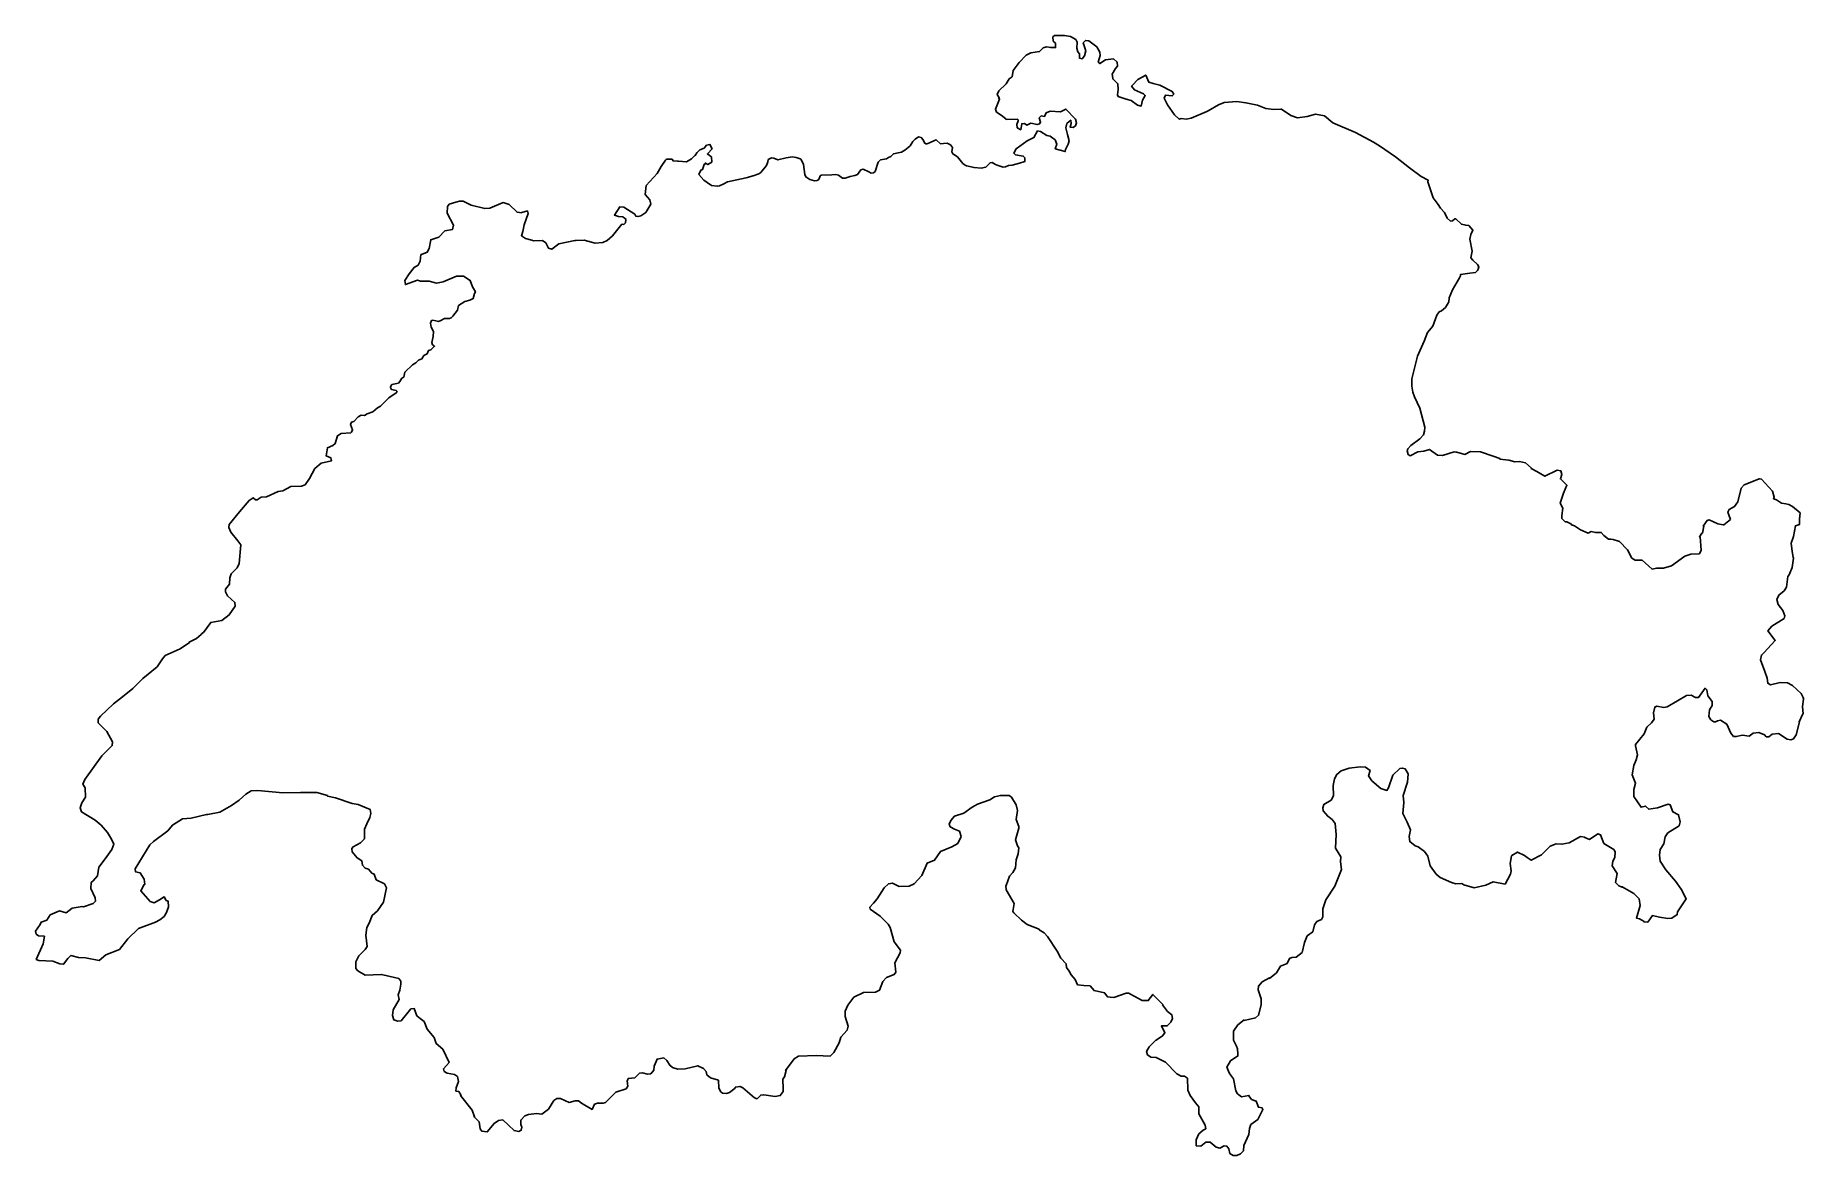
# Model space of a CAD drawing. Extents: x -169990 to 177126, y -111696 to 108158.
import ezdxf

# ---------------------------------------------------------------- set-up
doc = ezdxf.new("R2010")
doc.units = 0

msp = doc.modelspace()

# ---------------------------------------------------------------- linework, layer by layer
at = {"layer": '0CH97TEST'}
for points in [[(108841.09, 26373), (108515.49, 26438.32), (106236.75, 25692.89), (105245.02, 25784.28), (103683.47, 26896.8), (102582.03, 26525.14), (101420.59, 26406.36), (99902, 25664.51), (99514.02, 25879.03), (99303.52, 26627.28), (99429.27, 27012.05), (99988.82, 27642.11), (101763.09, 28974.68), (102495.06, 29737.76), (102721.59, 30482.42), (102769.39, 31272.78), (101775.9, 35025.97), (100761.69, 37228.32), (100426.01, 38132.64), (100206.73, 39319.79), (100206.74, 40743.56), (101314.06, 45179.66), (102624.13, 48174.95), (103298.09, 49850.59), (104366.36, 51108.15), (105150.38, 53246.28), (105607.82, 53897.18), (106005.66, 54088), (106841.05, 54779.31), (107424.09, 55717.31), (107487.02, 55818.58), (107559.16, 56634.04), (108186.05, 58206.76), (109568.03, 60594.52), (109756.53, 60981.97), (109784.16, 61248.07), (111615.15, 61479.28), (112734.05, 61643.96), (113095.67, 62031.44), (113211.99, 62286.11), (113384.22, 62731.08), (113117.55, 63221.93), (112214.09, 64067.62), (111824.7, 64493.82), (112062.77, 65815.25), (111624.91, 68163.72), (111768.18, 69108.3), (112193.87, 69937.34), (111401.62, 70875.62), (110793.64, 70905.3), (109951.97, 71103.77), (108878.36, 72133.86), (108624.77, 72150.39), (108209.88, 71729.1), (107807.56, 71664.87), (107177.88, 72302.91), (106659.07, 73377.88), (105869.62, 74240.12), (105388.76, 74960.78), (104419.74, 76300.26), (103367.52, 79413.47), (103404.93, 79771.34), (102062.43, 80458.48), (99770.75, 82153.86), (97005.23, 84339.88), (93836.88, 86460.04), (92669.6, 87205.54), (89155.73, 89085.15), (84678.99, 90980.41), (83057.63, 92369.44), (81297.48, 92711.71), (79694.55, 92221.8), (77779.73, 91947.92), (76444.94, 92433.05), (74600.62, 93687), (74524.8, 93685.19), (73109.37, 93607.12), (71558.12, 93780.15), (69911.49, 94482.27), (67640.92, 94933.69), (65883.62, 95199.57), (63385.24, 94956.1), (62260.08, 94559.3), (60202.43, 93341.16), (60003.8, 93232.65), (56910.99, 91926.27), (55906.7, 91685.42), (54964.33, 91830.07), (54564.21, 91688.05), (53646.54, 92544.92), (52282.62, 94527.54), (51576.85, 95824.38), (51832.89, 96442.55), (53180.71, 96289.2), (53472.22, 96629.92), (53174.61, 97151.93), (50724.62, 98359.91), (49457.47, 98732.95), (48574.24, 98993.63), (47992.34, 100369.54), (46452.88, 99526.58), (45404.06, 98371.8), (45210.99, 98160.34), (45794.23, 97444.19), (47568.91, 96695.66), (47885.41, 96351.26), (47335.95, 95441.59), (47090.26, 94265.48), (46336.94, 94458.42), (45090.97, 95380.62), (44149.84, 95640.27), (42548.64, 96157.79), (42409.25, 96507.99), (42599.06, 97557.09), (42533.16, 98673.04), (41511.71, 99601.86), (41440.86, 100204.11), (41401.75, 100537.23), (42071.13, 101628.32), (42407.65, 102124.49), (42379.1, 102910.7), (41620.73, 103569.09), (40058.24, 103360.09), (38945.98, 102608.59), (38656.62, 102903.59), (39038.69, 104238.45), (38940.68, 104844.79), (38368.97, 105941.73), (36834.6, 107055.06), (36121.84, 107156.23), (35707.55, 106708.73), (36220.77, 105127.62), (35953.24, 104126.2), (35468.59, 103525.16), (35007.84, 103661.09), (34975.62, 104548.26), (34632.15, 104943.23), (34454.57, 105648.43), (34527.19, 106819.56), (34266.47, 107344), (33231.88, 107940.77), (32008.76, 108150.69), (30083.93, 108158.28), (29714.76, 107864.98), (29795.63, 107029.37), (30266.49, 106614.83), (30271.51, 105776.28), (29334.8, 105768.11), (28467.62, 105939.85), (27868.93, 105690.1), (27135.09, 104978.3), (25397.36, 104711.32), (24526.87, 104274.11), (23152.22, 102836.1), (21925.3, 101283.6), (21742.65, 100032.05), (21200.84, 99605.48), (20551.91, 98642.43), (19157.01, 97296.49), (18828.6, 96572.65), (19208.3, 95874.43), (19081.84, 95869.77), (19303.16, 95660.54), (18477.78, 93663.03), (18674.99, 93110.96), (19583.15, 92509.06), (20547.46, 91756.08), (20551.18, 91653.87), (22853.84, 91711.16), (22940.67, 91409.08), (22688.11, 90688.7), (22762.62, 90030.68), (23441.79, 89647.79), (23645.66, 90824.83), (24151.51, 90843.85), (24617.88, 90555.23), (25440.69, 90915.9), (26640.49, 90653.15), (27142.74, 90773.38), (27332.21, 91135.65), (27073.36, 91990.42), (27439.89, 92360.3), (28127.46, 92256.67), (28431.39, 92954.2), (29204.49, 93287.16), (31235.38, 93157.65), (32304.53, 93703.84), (34177.66, 91717.45), (34371.98, 90997.92), (34190.28, 90406.41), (33747.24, 90061.54), (33113.16, 90116.88), (33313.89, 90885.35), (33252.22, 91490.72), (32971.39, 91280.44), (32481.35, 90831.48), (32282.43, 90012.15), (32606.35, 88701.98), (32926.78, 87492.75), (32773.83, 86801.34), (32203.97, 85740.73), (32172.95, 85350.31), (30206.49, 85902.32), (30527.47, 86829.1), (30168.33, 87654.8), (29510.04, 88182.95), (29229.16, 88409.32), (28567.83, 88487.5), (27298.12, 89279.74), (26736.13, 89411.62), (26024.1, 88089.67), (24678.39, 87482.39), (22557.07, 85906.97), (22081.48, 85051.31), (22422.23, 84732.35), (23925.71, 84482.52), (24216.79, 84136.73), (24270.02, 83409.93), (24069.04, 83352.27), (23168.66, 83066.15), (21790.06, 82715.17), (21034.18, 82637.77), (20462.98, 82338.83), (20009.17, 82298.24), (19821.74, 82357.84), (18781.8, 82687.82), (18498.69, 82830.71), (17827.86, 83214.2), (17424.75, 83175.25), (16570.68, 82281.17), (15691.89, 82099.77), (14272.23, 82203.88), (12817.61, 82585.25), (12535.34, 82702.55), (12354.16, 82824.34), (12044.01, 83016.26), (11012.29, 84328.3), (10082.74, 84880.59), (9941.5, 85307.06), (10037.9, 86174.65), (9640.52, 86694.44), (8972.48, 87002.59), (8293.11, 86931.6), (7686.96, 86882.85), (6825.34, 87665.64), (6543.74, 87517.29), (5500.84, 87080.6), (5192.38, 86928.05), (5016.04, 86905.41), (4780.92, 86905.21), (4575.06, 87057.33), (4280.75, 87646.7), (3913.12, 88104.53), (3340.06, 88233.98), (2708.45, 87820.09), (2282.57, 87339.75), (1709.75, 86489.95), (1357.08, 86184.04), (695.74, 85661.35), (49.01, 85268.96), (-641.84, 85094.23), (-1568, 84919.66), (-2082.71, 84397.24), (-2515.63, 84173.03), (-2906.12, 83903.87), (-4064.55, 83762.45), (-4552.95, 83263.57), (-5148.25, 81463.9), (-5466.94, 81174.06), (-5920.72, 81133.35), (-6383.32, 81345.92), (-7463.42, 81868.92), (-7939.81, 81750.35), (-8592, 80863.91), (-9141.47, 80667.08), (-10044.68, 80458.17), (-10993.99, 80121.8), (-11575.84, 80127.59), (-12354.51, 80710.71), (-12865.83, 80870.87), (-13646.16, 80769.13), (-15744.35, 80747.66), (-15940.33, 80563.67), (-16220.75, 79893.83), (-16490.62, 79654.5), (-17044.56, 79586.09), (-17965.24, 79884.48), (-18716.13, 80393.7), (-18933.88, 80842.75), (-19204.86, 82841.88), (-19667.52, 83790.59), (-19875.65, 83961.38), (-20668.24, 84214.38), (-21429.37, 84290.48), (-22586.88, 84123.45), (-24216.46, 83712.99), (-25038.64, 84092.25), (-25468.84, 84103.01), (-26115.04, 83775.84), (-26176.89, 83366.79), (-26479.14, 82594.03), (-27571.28, 81261.65), (-27991.08, 80967.98), (-29066.22, 80622.84), (-29141.97, 80599.88), (-30178.95, 80283.59), (-30461.55, 80220.57), (-34099.26, 79406.62), (-34863.82, 79033.16), (-35667.7, 78639.69), (-36120.33, 78547.01), (-37265.06, 78684.38), (-38099.21, 79286.54), (-38772.94, 79773.66), (-39727.81, 80826.48), (-39373.69, 81710.2), (-39023.14, 81824.52), (-38728.49, 82800.3), (-38553.24, 82856.83), (-38460.1, 83089.52), (-37993.92, 82801.02), (-37175.41, 83288.24), (-37287.4, 84300.62), (-37649.06, 84570.16), (-38067.91, 84881.66), (-37138.88, 85903.48), (-37577.27, 86754.62), (-38229.45, 86579.84), (-38717.39, 86053.66), (-39541.36, 85719.81), (-40105.16, 85191.29), (-40146.04, 85122.43), (-40463.82, 84594.39), (-40565, 84590.42), (-41174.05, 83907.49), (-42158.68, 83334.2), (-43769.36, 83440.57), (-43933.89, 83453.68)], [(-43933.89, 83453.68), (-44807.73, 83524.75), (-45007.74, 83881.32), (-46085.2, 83834.96), (-46185.46, 83806.9), (-46289.59, 83664.34), (-47175.84, 82449.33), (-47961.23, 81024.49), (-48634.81, 80281.77), (-50057.64, 78713.62), (-50299.21, 76951.07), (-49349.85, 75891.9), (-49167.46, 75034.37), (-50148.11, 73398.07), (-51113.15, 72753.55), (-51689.71, 72580.84), (-52124.27, 72693.27), (-52313.97, 73041.94), (-54492.12, 74464.07), (-55254.61, 74539.05), (-56335.65, 72874.59), (-55515.28, 72597.86), (-54677.74, 72551), (-54022.82, 72012.17), (-54099.59, 71961.97), (-54154.82, 71376.25), (-54498.18, 71059.16), (-54855.1, 71121.43), (-56672.75, 68795.83), (-57755.5, 67892.2), (-58576.88, 67482.05), (-60119.34, 67402.14), (-62267.94, 67986.94), (-63835.66, 67907), (-64088.69, 67896.59), (-67207.12, 67253.88), (-68613.58, 66187.09), (-69279.38, 66392.98), (-69797.76, 67441.8), (-70446.31, 67876.69), (-72193.02, 67840.14), (-72553.44, 67948.92), (-73780.41, 68318.8), (-74584.32, 68849.42), (-74284.93, 69698.73), (-74052.2, 71003.63), (-73268.84, 73216.68), (-73413.21, 73719.9), (-74516.58, 73401.18), (-74512.95, 73300.17), (-75411.52, 73430.4), (-76952.73, 74967.33), (-78181.34, 75330.53), (-80776.78, 74223.6), (-81787.83, 74161.62), (-84471.82, 74855.81), (-86042.74, 75588.3), (-86701.45, 75589.91), (-87428.74, 75394.92), (-88759.03, 75035.58), (-89098.09, 74591.45), (-89177.41, 73241.48), (-87905.54, 70922.62), (-88078.62, 70078.03), (-89613.01, 69769.43), (-90761.23, 68559.29), (-92389.86, 68045.4), (-92685.35, 66357.35), (-93065.32, 65631.53), (-94213.09, 65133.89), (-94314.38, 65130.85), (-94446.16, 63829.7), (-94825.26, 63078.52), (-95645.05, 62617.89), (-96640.73, 61388.55), (-97480.97, 60062.19), (-97351.34, 59254), (-94999.58, 60098.52), (-94385.19, 59916.42), (-92661.96, 59901.42), (-91256.07, 59543.53), (-89947.45, 59792.4), (-87351.55, 60901.38), (-85932.87, 60899.21), (-84636.56, 60055.36), (-84186.24, 58775.83), (-83621.89, 57854.46), (-83807.7, 57502.44), (-84061.42, 56512.94), (-84732.41, 56161.09), (-85710.84, 55924.07), (-86923.12, 55120.9), (-87120.45, 54225.29), (-88041.07, 53025.64), (-88360.06, 52734.71), (-88708.68, 52570.67), (-89645.99, 52616.2), (-90391.16, 52209.26), (-90865.21, 52016.29), (-91349.52, 52127.26), (-91934.92, 52234.34), (-92236.35, 52173.27), (-92422.25, 51684.49), (-92319.05, 50874.71), (-91860.38, 50025.46), (-91903.68, 49057.61), (-92142.18, 47880.25), (-92051.02, 47426.17), (-91611.15, 47136.8), (-92346.86, 46449.95), (-92796.49, 46282.2), (-93104.5, 45662.13), (-93724.97, 45311.75), (-94108.76, 44688.27), (-94808.47, 44436.82), (-95321.09, 43885.91), (-95940.81, 43508.59), (-97459.49, 42034.53), (-97655.2, 41087.88), (-98052.7, 40870.86), (-98434.67, 40197.55), (-98729.37, 39933.49), (-99983.39, 39612.14), (-100272.92, 39195.33), (-100293.85, 39066.71), (-100104.18, 38691.87), (-99186.82, 38494.02), (-98977.06, 38271.61), (-99144.52, 37987.62), (-100605.41, 37047.91), (-102219.3, 35392.93), (-102816.41, 35093.97), (-103723.92, 34250.23), (-104850, 33881.83), (-105395.65, 33558.88), (-106055.23, 33613.06), (-106600.91, 33288.95), (-107456.36, 32396.88), (-107932.19, 32253.21), (-108119.03, 31789.5), (-107729.38, 30734.49), (-107916.97, 30296.67), (-108064.27, 30164.86), (-109931.78, 30026.46), (-110650.93, 29595.19), (-111130.48, 28053.46), (-111597.82, 27657.46), (-112671.65, 27240.74), (-112801.28, 26446.85), (-112874.08, 25629.82), (-112000.3, 25279.39), (-111827.17, 24674.52), (-113914.7, 24220.3), (-115118.53, 23135.72), (-116164.91, 21166.22), (-117034.43, 19940.99), (-117735.17, 19686.67), (-119810.81, 19614.81), (-121402.44, 18745.04), (-122310.13, 18611.3), (-124631.4, 17589.4), (-125643.88, 17555.09), (-126461.58, 17017.43), (-126791.54, 17031.24), (-127261.27, 17421.42), (-128028.23, 16886.29), (-129927.53, 14658.28), (-131969.08, 12145.04), (-132026.44, 11609.14), (-131613.14, 10656.78), (-130266.88, 8958.88), (-129651.55, 8182.16), (-130005.27, 4507.38), (-130405.54, 3628.48), (-131531.14, 2469.79), (-131834.52, 1721.23), (-131866.28, 448.18), (-132642.77, -545.75), (-132675.78, -1055.45), (-132294.78, -1804.73), (-130804.09, -3127.82), (-130777.55, -3889.17), (-131935.19, -5583.43), (-133393.61, -6652.16), (-135559.34, -7057.07), (-136961.5, -9015.16), (-137307.95, -9255.44), (-137454.64, -9413.31), (-138391.05, -10183.51), (-139784.94, -10918.72), (-139757.14, -10997.44), (-141539.34, -12226.84), (-144483.69, -13575.92), (-145020.42, -14179.07), (-146080.62, -15767.47), (-148892.03, -18028.74), (-150876.7, -20005.78), (-152872.12, -21678.52), (-154624.05, -23061.98), (-157203.44, -25440.96), (-157688.72, -26069.01), (-157639.58, -26754.35), (-155982.67, -28478.44), (-154873.11, -30500.71), (-154899.03, -31212.94), (-156933.77, -33218.27), (-160270.58, -37889.03), (-160670.12, -38794.14), (-160214.95, -39490.33), (-160126.17, -41319.12), (-160873.31, -42439.46), (-161217.91, -43469.51), (-160937.38, -44248.91), (-158269.81, -45861.18), (-157043.33, -46862.45), (-155828.09, -48270.96), (-155024.77, -49603.29), (-154607.12, -50569.62), (-155001.45, -51627.15), (-156307.27, -53453.39), (-157543.27, -55100), (-157814.14, -56788.19), (-158617.23, -57758.45), (-159011.89, -58077.38), (-159070.77, -59301.35), (-158222.89, -61079.11), (-158199.98, -61740.41), (-158614.62, -62212.46), (-160570.73, -62840.69), (-160826.59, -62772.36), (-162767.2, -63120.22), (-163925.75, -64076.44), (-165259.61, -63638.72), (-167056.75, -64464.86), (-167756.02, -65508.14), (-168833.61, -65876.24), (-169045.66, -66340.95), (-169990.39, -67621.58), (-169843.45, -68201.99), (-169375.11, -68542.3), (-168203.56, -68647.07), (-168432.05, -70137.05), (-169822.38, -73189.79), (-169307, -73426.57), (-166538.05, -73558.83), (-165201.42, -74072.78), (-164464.28, -74125.06), (-163640.16, -73026.21), (-163002.81, -72393.69), (-161543.11, -72800.66), (-160170.03, -72904.98), (-157464.67, -73396.35), (-156133.22, -72307.12), (-153506.38, -71274.33), (-151824.2, -69161.09), (-149770.94, -67122.8), (-146416.75, -65860.14), (-145569.69, -65423.57), (-144703.83, -64744.63), (-144277.02, -63952.86), (-143852.2, -62851.69), (-143948.88, -61727.07), (-144282.62, -61612.2), (-144713.52, -60889.05), (-145604.97, -61504.99), (-146675.39, -62076.58), (-147445.86, -61798.59), (-149293.25, -59725.43), (-148601.22, -58478.84), (-148499.92, -58475.81), (-148608.89, -57413.16), (-149415.42, -56217.47), (-150335.95, -55994.36), (-150380.73, -55436.1), (-147501.8, -50729.58), (-146816.56, -50018.57), (-143973.11, -47934.91), (-143073.33, -46834.84), (-141112.47, -45620.82), (-139393.95, -45458.39), (-136375.31, -44768.75), (-136122.97, -44734.57), (-133754.89, -44295.79), (-131519.14, -42970.26), (-129958.25, -41924.29), (-128655.2, -40758.72), (-127613.66, -40085.89), (-126323.09, -40015.07), (-121437.78, -40505.87), (-117967.42, -40410.2), (-114746.82, -40424.46), (-112671.52, -41039.77), (-112667.9, -41141.24), (-111059.17, -41465.54), (-107825.45, -42574.3), (-106601.81, -42760.68), (-104258.04, -43798.23), (-104105.54, -44530.15), (-104304.92, -45352.29), (-104946.64, -46569.79), (-105391.29, -47629.88), (-105402.45, -48592.73), (-105400.27, -49539.27), (-106159.54, -50303.2), (-107628.76, -51066.71), (-107894.91, -51433.61), (-107770.33, -52089.61), (-106841.08, -53279.6), (-105908.78, -53832.27), (-105801.55, -54718.29), (-105250.01, -55259.5), (-104608.82, -55464.95), (-103921.66, -56255.29), (-103484.04, -56444.38), (-103064.84, -57549.07), (-101437.88, -58383.07), (-101055.55, -59157.77), (-101642.88, -61927.14), (-102799.66, -63648.28), (-103883.66, -64551.65), (-104464.16, -66074.04), (-104941.26, -66929.98), (-105142.68, -68413.48), (-104886.73, -70644.35), (-105219.87, -71266.89), (-106521.29, -72484.23), (-107114.24, -73649.38), (-107068.68, -74945.84), (-106671.72, -75415.27), (-105221.9, -76255.98), (-102107.15, -76121.24), (-101161.83, -76316.1), (-98655.24, -76915.66), (-98256.42, -77435.88), (-98259.4, -78073.03), (-98473.29, -79200.58), (-98794.84, -80152.85), (-98559.01, -81087.45), (-99756.56, -83088.54), (-99896.3, -84162.95), (-99636.12, -85071.27), (-98866.3, -85323.1), (-98209.46, -85249.33), (-96264.41, -82864.87), (-95658.28, -82792.14), (-95099.63, -84248.8), (-94445.22, -84771.47), (-93664.19, -85395.29), (-93053.05, -86900.49), (-91728.13, -88508.49), (-91281.47, -89663.16), (-90023.25, -90816.27), (-88789.88, -93419.99), (-89861.42, -94679.48), (-89743.09, -95158.47), (-89145.98, -95545.22), (-87741.96, -95801.46), (-87144.81, -96188.01), (-86957.82, -97174.01), (-87372.48, -98360.12), (-87420.05, -99046.67)], [(122882.73, -53178.21), (123613.34, -53736.93), (125679.75, -52694.68), (127390.64, -50951.51), (128516.3, -50528.4), (129684.86, -50587.84), (131120.84, -50331.1), (133331.56, -49078.1), (134146.62, -49176.72), (134150.41, -49278.04), (135077, -49651.13), (136710.88, -48573.1), (137249.27, -48732.3), (137919.89, -50410.84), (139865.23, -51587.25), (140137.23, -52086.3), (140076.31, -53183.28), (139696.45, -53883.7), (139553.91, -54831.5), (140496.69, -56323.59), (140181.5, -58091.37), (140852.67, -58753.39), (141484.08, -59035.68), (141480.91, -58934.34), (143786.86, -60274.68), (144813.22, -61280.43), (145065.89, -62620.32), (144294.12, -65066.7), (144934.62, -65247.44), (145789.34, -65725.07), (145792.52, -65826.41), (146531.41, -65900.65), (147446.25, -64594.87), (148826.31, -64874.68), (150484.78, -65144.29), (151269, -65090.38), (152308.58, -64390.05), (152340.48, -63879.63), (154095.08, -61269.25), (153112.94, -59396.56), (151990, -57834.06), (150082.14, -55639.14), (148978.55, -53899.12), (148809.31, -52759.73), (148969.89, -51608.81), (149663.86, -50488.39), (149943.39, -49129.96), (150471.83, -48345.8), (152677.47, -46966.46), (152877.39, -46195.05), (152571.03, -44781.27), (151435.55, -44238.32), (150928.61, -42882.55), (150541.41, -42693.22), (148438.52, -43432.79), (146725.25, -43723.81), (146068.77, -43112.6), (145214.53, -43323.34), (143766.17, -41186.81), (143791.72, -39812.25), (144151.47, -38576.95), (143483.73, -36973.26), (143769.89, -35131.25), (144261.56, -34017.1), (144528.39, -33016.08), (144108.19, -31249.95), (144124.89, -31020.42), (145823.58, -28947.37), (146357.55, -27629.59), (147264.3, -26782.11), (147793.84, -26024.83), (147621.86, -24808.69), (147909.06, -23653.81), (148334.25, -23510.93), (149687.09, -23740.86), (150342.48, -23640.05), (152350.33, -22420.38), (154162.84, -21387.08), (155023.03, -21329.7), (155902.36, -21806.38), (156509.23, -21758.33), (157785.75, -19954.93), (158101.95, -20274.63), (158297.55, -21437.72), (159177.06, -22601.38), (159155.23, -23364.95), (158627.83, -24200.04), (158499.28, -25501.53), (158928.38, -26147.52), (159527.17, -26557.7), (159857.05, -26571.42), (160229.77, -26354.41), (160808.25, -26231.16), (162029.83, -27050.46), (162805.19, -28803.76), (163386.97, -29443.19), (163894.33, -29450.6), (165101.5, -29201.56), (166452.03, -29381.17), (167190.72, -28793.7), (168301.89, -28675.69), (169459.34, -29117.2), (169803.25, -29485.62), (170286.12, -29518.64), (170925.8, -29011.17), (172187.62, -28837.23), (173877.91, -29970.92), (174642.08, -30070.15), (175142.83, -29898.55), (175670.06, -29089.98), (176336.16, -26546.17), (176234.5, -26549.15), (176961.97, -24970.22), (177062.78, -24967.25), (176883.44, -23548.68), (177083.55, -22116.38), (177024.17, -21888.95), (177125.66, -21885.96), (176636.98, -21012.52), (174955.77, -19446.53), (173947.81, -18924.98), (172551.08, -18874.08), (170615.83, -19326.66), (170096.12, -18990.88), (169957.5, -17977.99), (169528.19, -16670.74), (168658.61, -14412.53), (168850.92, -13464.99), (169315.83, -13014.76), (171558.12, -10591.38), (170119.81, -8735.42), (170896.34, -7816.57), (173322.28, -6250.4), (173430.14, -5738.85), (173036.89, -4709.21), (172155.5, -3520.89), (171841.69, -2565.28), (172239.02, -1685.97), (173272.77, -858.66), (173778.38, -127.18), (174004.38, 1967.41), (174295.83, 2308.64), (174900.22, 3756.1), (175137.59, 5545.1), (175096.84, 5742.1), (174859.59, 6883.14), (174672.22, 8504.36), (175130.78, 9792.7), (175507.48, 11918.55), (176302.86, 12153.38), (176283.77, 13234.19), (176468.45, 14435.62), (174930.47, 15677.46), (174232.94, 16085.23), (173646.7, 16192.88), (172781.47, 16340.01), (171795.42, 17016.82), (171231.48, 17225.51), (171343.22, 17538.1), (171021.44, 18696.76), (168830.27, 21031.55), (168420.45, 21143.43), (167273.97, 20642.99), (165423.62, 19964.89), (164865.27, 19307.32), (164230.23, 16638.71), (163582, 15673.25), (162537.8, 15126.09), (162254.94, 14555.67), (162762.69, 13176.74), (161460.08, 12084.64), (161306.81, 12104.68), (160312.48, 12271.36), (158583.64, 13097.59), (158158.94, 12929.29), (157413.95, 11832.56), (157514.91, 11836.5), (157261.3, 10479.5), (157160.31, 10475.57), (156680.3, 9745.35), (156782.02, 9749.3), (156981.39, 7111.25), (156653.11, 6411.77), (155007.78, 6350.98), (153781.62, 5924.62), (151163.38, 4072.1), (149634.7, 3608.83), (148241.06, 3582.98), (147362.34, 3371.98), (145445.28, 5158.07), (144051.33, 5157.79), (143427.83, 5566.68), (142530.67, 7186.89), (140974.39, 8834.04), (139716.89, 9247.01), (139269.88, 9254.38), (138804.12, 9263.47), (137914.33, 10019.32), (137410.72, 10610.64), (136270.75, 10594.66), (135428.02, 10766.4), (134830.83, 10464.76), (133336.39, 11123.19), (132141.98, 11891.74), (131551.34, 12098.89), (131546.56, 12226.92), (130642.86, 12676.32), (130339.13, 12665.43), (129654.7, 13352.29), (129683.65, 13938.02), (129833.47, 15368.2), (129340.27, 16367.29), (130002.73, 18325), (130654.95, 19875.24), (129392.04, 21126.91), (129664.67, 21975.92), (129434.05, 22730.39), (128720.65, 22830.74), (126307.02, 21623.22), (124726.48, 22556.41), (123613.8, 23177.24), (123610.01, 23279.42), (122508.5, 24281.27), (121359.25, 24519.06), (120450.09, 24433.54), (119270.81, 24797.98), (117516.01, 24962.02), (117511.4, 25088.79), (116152.49, 25550.42), (113661.63, 26397.48), (111731.59, 26504.28), (110612.35, 25929.68), (109051.68, 26330.2), (108841.09, 26373)], [(-87420.05, -99046.67), (-86863.23, -99130.14), (-86405.62, -99878.59), (-86532.23, -99883.16), (-84248.23, -102781.11), (-83770.79, -104087.46), (-83872.16, -104091.59), (-82873.36, -105074.97), (-82699.04, -106417.41), (-82352.57, -106889.14), (-81282.09, -107029.05), (-79945.39, -105378.73), (-79078.48, -104787.23), (-78194.34, -104679.84), (-76014.09, -106792.33), (-75068.47, -106987.7), (-74621.49, -106718.3), (-74517.26, -106077.77), (-74712.7, -105575.24), (-74717.04, -104735.7), (-73910.74, -103867.01), (-73158.82, -103611.37), (-71642.27, -103455.87), (-70599.02, -103546.92), (-69238.95, -102555.05), (-68181.91, -100890.12), (-67612.67, -100487.11), (-66928.66, -100463.69), (-65201.46, -101241.7), (-64045, -100945.99), (-63384.54, -100974.1), (-62785.62, -101411.7), (-60712.71, -102635.68), (-60215.83, -101625.52), (-59614.99, -101400.24), (-58523.8, -101412.93), (-58073.2, -101243.75), (-56064.38, -99238.77), (-54034.03, -98555.5), (-53671.11, -98058.17), (-53807.75, -97070.74), (-53596.89, -96580.12), (-52309.41, -96407.64), (-51378.38, -95482.79), (-50795.6, -95461.8), (-49822.97, -95706.95), (-49291.89, -95663.34), (-49190.55, -95659.91), (-48582.52, -94925.02), (-48534.51, -94133.89), (-47950.12, -92739.58), (-46588.43, -92512.18), (-46012.89, -93001.39), (-45471.9, -93949.68), (-44898.26, -94387.45), (-43896.59, -94732.81), (-42452.53, -94681.97), (-39963.53, -94059.15), (-38853.31, -94605.88), (-38324.8, -95197.56), (-38174.68, -95854.27), (-37443.53, -96438.23), (-35904.39, -96917.9), (-35798.38, -98467.6), (-35418.31, -99166.73), (-35105.21, -99409.89), (-34341.59, -99485.5), (-33738.98, -99310.72), (-32603.49, -98430.8), (-32608.87, -98277.23), (-31650.77, -98115.58), (-31083.46, -98375.55), (-28804.87, -100382.45), (-28317.09, -100542.52), (-27581.58, -99829.9), (-27001.6, -99732.39), (-24757.57, -100060.04), (-23774.06, -99897.26), (-23167.94, -99112.34), (-23181.55, -98574.02), (-23228.11, -96721.51), (-22916.89, -96200.96), (-22605.9, -94967.8), (-22707.21, -94972.09), (-21062.69, -92723.98), (-20169.78, -92157.77), (-16748.82, -92060.41), (-13979.24, -92190.83), (-13270.05, -91453.09), (-12221.93, -89557.15), (-11881.99, -88424.88), (-10636.52, -87081.73), (-10411.42, -86284.69), (-11011.75, -84396.52), (-10998.47, -83352.66), (-10532.78, -82190.42), (-9295.57, -80620.05), (-7402.26, -79661.07), (-5070.85, -79603.23), (-4297.43, -79243.72), (-3623.91, -77514.83), (-2915.75, -76751.28), (-1390.71, -76137.2), (-1077.81, -75666.87), (-1295.53, -73842.05), (-249.44, -71895.26), (-167.28, -71359.12), (-1392.7, -69722.52), (-2176.98, -66951.19), (-2581.55, -66278.3), (-4135.16, -64679.59), (-6086.84, -63298.97), (-6200.92, -62946.79), (-5481.33, -62145.38), (-4713.3, -61290.05), (-3369.69, -59154.83), (-2509.71, -58387.07), (-1728.21, -58255.86), (-411.84, -58896.59), (1563.66, -58825.56), (2510.63, -58359.08), (3998.94, -56728.19), (5053.69, -54323.62), (6526.98, -53685.11), (7685.06, -52040.08), (9882.71, -51096.07), (11075.46, -50417.02), (11737.91, -49095.75), (11444.41, -47986.67), (10443.06, -47640.24), (9588.94, -47161.5), (9417.83, -46633.67), (9696.11, -45911.71), (10427.49, -45096.51), (12257.04, -44495.83), (13912.59, -43291.4), (14509.46, -42964.23), (14931.7, -42720.57), (17360.71, -41870.38), (18303.8, -41301.32), (19459.56, -41005.44), (21159.96, -41046.37), (21601.45, -41334.94), (22542.84, -42828.41), (22811.99, -43963.76), (22546.05, -45729.33), (23051.45, -47085.21), (23038.98, -47441.99), (22435.84, -49703.84), (22833.47, -50885.38), (23077.03, -51308.2), (22940.97, -52458.23), (22526.38, -53618.64), (22406.94, -55227.13), (21882.71, -56161.81), (21222.69, -56847.08), (20604.8, -58701.59), (20503.49, -58705.32), (20559.08, -59543.3), (22176.89, -62208.61), (21903.53, -63769.71), (22116.2, -64042.53), (23614.08, -65491.36), (24684.63, -66341.8), (27051.62, -67275.9), (27055.3, -67377.27), (28065.15, -67951.66), (28700.58, -68692.7), (30580.13, -71576.8), (31314.57, -72950.77), (32342.84, -74032.95), (32444.59, -74742.91), (32926.49, -75515.27), (33359.97, -76211.1), (34127.63, -77099.72), (34596.89, -78152.41), (35795.72, -78338.88), (37039.68, -78369.18), (37834.55, -79308.49), (39904.73, -79742.33), (39958.16, -79818.75), (40439.86, -80511.63), (40986.75, -80570.33), (41687.57, -80645.3), (44169.56, -79843.02), (44414.06, -79820.88), (44649.96, -79800.49), (44879.58, -79924.35), (45869.91, -80462.02), (47288.91, -81231.64), (48482.31, -81264.23), (49377.13, -80061.67), (51378.86, -82102.36), (51277.54, -82105.34), (52237.34, -83394.74), (53098.24, -84051.13), (53200.93, -84785.35), (52921.85, -85483.02), (52188.62, -86247.38), (51072.2, -86236.92), (51730.86, -87613.77), (51295.12, -88188.84), (50057.96, -89048.77), (50054.32, -88946.58), (48683.57, -90319.74), (48134.98, -91281.48), (48310.09, -91911.7), (48985.28, -92345.76), (50052.93, -92409.18), (51836.9, -93337.21), (54072.42, -95630.42), (54954.77, -96075.12), (55306.87, -96105.45), (55590.95, -96128.32), (56188.32, -96514.36), (56223.48, -98881.41), (56691.05, -99882.4), (57771.32, -101311.09), (58396.38, -102136.96), (58394.58, -103485.89), (59667.51, -105706.48), (59794.65, -106414.48), (59222.05, -106714.87), (58410.93, -107431.91), (57896.02, -108622.41), (57886.77, -109767.79), (58764.97, -109809.46), (59788.36, -109036.42), (60625.32, -109031.56), (61777.14, -110008.8), (62545.41, -110210.11), (63367.62, -109797.81), (63902.52, -109855.45), (64301.87, -110375.12), (64513.44, -111310.35), (65110.9, -111695.54), (65845.65, -111668.58), (66594.68, -111336.8), (67161.15, -110764.74), (67219.63, -109684.53), (68207.95, -107560.68), (68317.43, -106386.14), (68619.13, -105611.15), (69977.4, -104593.79), (70973.05, -102674.26), (70810.86, -102400.41), (70807.17, -102297.8), (70093.12, -102196.18), (69669.69, -101015.41), (68770.08, -100692.2), (68236.55, -99973.25), (68232.91, -99871.05), (66746.39, -100154.33), (65963.34, -99545.65), (65664.38, -98997.43), (65221.93, -96594.46), (64448.43, -95553.24), (63872.14, -94352.49), (64586.88, -93078.31), (66074.52, -92134.22), (66059.85, -91730.55), (66023.65, -90735.77), (65785.68, -90221.26), (65225.3, -89008.59), (65212.19, -87252.56), (66081.63, -86050.34), (67288.62, -85063.99), (67292.32, -85166.19), (69506.73, -84677.62), (70146.88, -84146.38), (70655.48, -82089.91), (70637.34, -80894.72), (70040.66, -79134.83), (70142.33, -78443.91), (70821.98, -77604.58), (72289.62, -76813.11), (72293.32, -76914.45), (73624.08, -75848.55), (74412.8, -74522.19), (75712.36, -73990.27), (76183.75, -73006.99), (76682.84, -72784.78), (77517.85, -72728.77), (78702.12, -71820.55), (79138.27, -69869.87), (79649.16, -68578.66), (80760.19, -67749.88), (81117.19, -66413.08), (81575.32, -65760.42), (82473.12, -65344.83), (82757.57, -64800.5), (82727.29, -63275), (83347.98, -61520.82), (85099.35, -58783.97), (86425.97, -55529.19), (86218.29, -54009.61), (86285.25, -53065.61), (85259.74, -51373.1), (85390.19, -48696.53), (85183.63, -46514.27), (84571.44, -45723.23), (83711.6, -45092.53), (82810.67, -44030.84), (82737.75, -43423.51), (82966.8, -42753.06), (84357.07, -41938.77), (84832.05, -41056.93), (84758.58, -39048.41), (85016.02, -37767.02), (85516.16, -36883.49), (86326.73, -36166.86), (87906.23, -35676.93), (90051.09, -35394.92), (91117.53, -35432.33), (92029.84, -36111.22), (91714.38, -37191.46), (92356.56, -38110.3), (94112.77, -39674.41), (95316.89, -40012.69), (95628.34, -39517.34), (96475.01, -37018.22), (97848.35, -35747.09), (98351.02, -35626.47), (98915.58, -35809.83), (99483.67, -36781.32), (99339.79, -38389.45), (98522.34, -40989.91), (98624.21, -42384.84), (98425.73, -44581.41), (99324.78, -46279.34), (99962.17, -47756.63), (99706.76, -49090), (99818.1, -50053.32), (100863.7, -50905.64), (101427.41, -51062.92), (102730.86, -52033.2), (103346.95, -52926.75), (103795.79, -54792.96), (104971.62, -56431.03), (105758.45, -57140.23), (107973.82, -58077.28), (108845.11, -58324.27), (110010.13, -58281.97), (110450.99, -58546.31), (112450.7, -59134.39), (114715.06, -58645.11), (116186.86, -57980.61), (118510.17, -58403.91), (119606.05, -56480.33), (119733.7, -55813.81), (119502.21, -54347.02), (119751.87, -52860.52), (119851.31, -52806.36), (120967.54, -52129.03), (122311.55, -52818.14), (122882.73, -53178.21)]]:
    msp.add_lwpolyline(points, dxfattribs=at)

doc.saveas('drawing.dxf')
